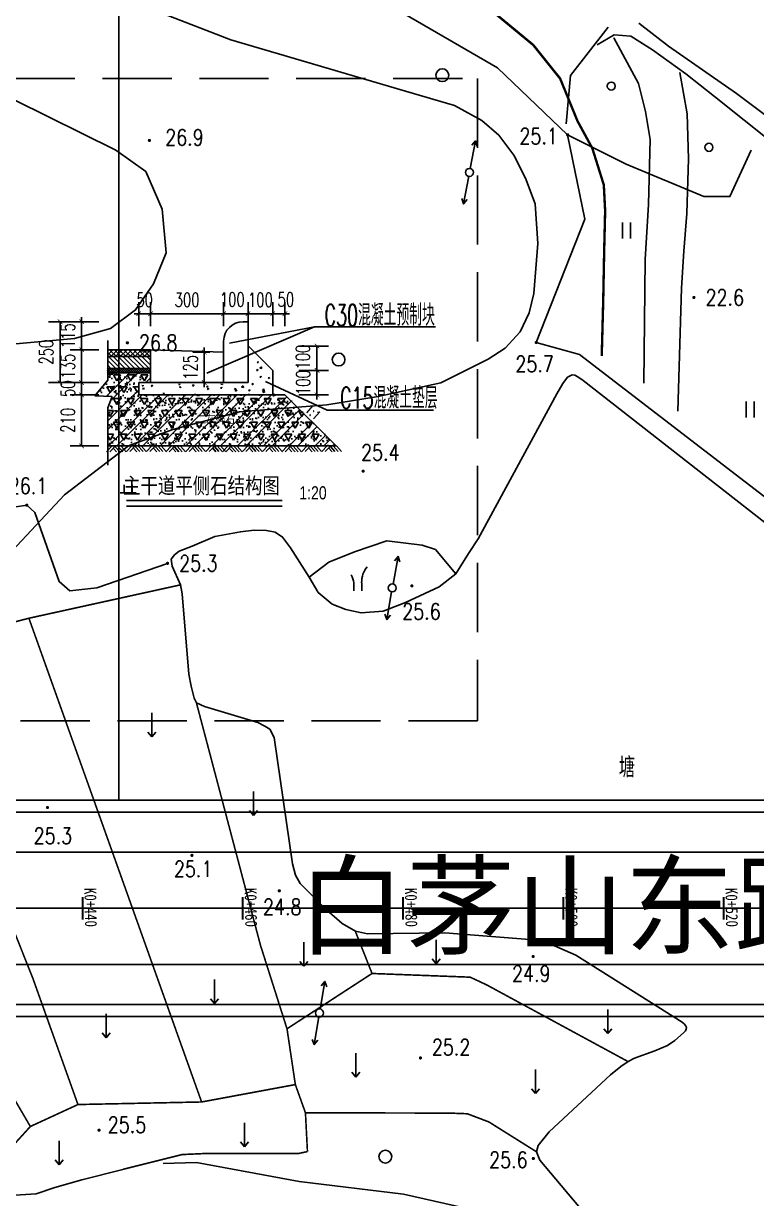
# Model space of a CAD drawing. Header units: millimetres. Extents: x 423323 to 424695, y 55333 to 56284.
# Drawn here: x 423419.7 to 423511.2, y 55546.1 to 55692.7 of the extents above; entities that cross this region are included whole.
import ezdxf
from ezdxf.enums import TextEntityAlignment as Align

# ---------------------------------------------------------------- set-up
doc = ezdxf.new("R2010")
doc.units = ezdxf.units.MM
doc.header["$LTSCALE"] = 1000
for name, pattern in [('ACAD_ISO04W100', [30, 24, -3, 0, -3]), ('DASH', [0.35, 0.25, -0.1]), ('X3', [5, 4, -1])]:
    doc.linetypes.add(name, pattern=pattern)
for name, color, linetype in [('15亩红线', 7, 'Continuous'), ('DL1', 7, 'Continuous'), ('JMD', 6, 'Continuous'), ('PUB_DIM', 3, 'Continuous'), ('PUB_TEXT', 7, 'Continuous'), ('地形图', 252, 'Continuous'), ('建设布局', 7, 'Continuous'), ('路名', 7, 'Continuous'), ('道路', 4, 'Continuous'), ('道路网', 7, 'Continuous')]:
    doc.layers.add(name, color=color, linetype=linetype)
doc.styles.add('DIM_FONT', font='SIMPLEX', dxfattribs={"width": 0.7, "bigfont": 'GBCBIG'})
doc.styles.add('HZ', font='rs.shx', dxfattribs={"width": 0.8, "bigfont": 'hztxt.shx'})
doc.styles.add('HZ1', font='fsdb_e.shx', dxfattribs={"width": 0.75, "bigfont": 'hzdx.shx'})
doc.styles.add('HZTXT', font='TXT.shx', dxfattribs={"bigfont": 'HZTXT.shx'})
doc.styles.add('hztxt1', font='txt.shx', dxfattribs={"bigfont": 'hztxt.shx'})
doc.styles.add('S', font='', dxfattribs={"width": 0.8})
doc.styles.add('等线体', font='simhei.ttf')
doc.styles.get('S').set_extended_font_data('NSimSun')
doc.linetypes.add('10421', pattern='A,2,[150,AAA.SHX,S=1,R=0,X=0,Y=1],1e-11', length=2)
doc.linetypes.add('1161', pattern='A,0,[149,AAA.SHX,S=0.15,R=0,X=0,Y=0],-1.6', length=1.6)
doc.dimstyles.new('DIMN500', dxfattribs={"dimscale": 5, "dimtxt": 300, "dimasz": 100, "dimexe": 250, "dimexo": 300, "dimgap": 150, "dimtad": 1, "dimlfac": 0.001, "dimzin": 0, "dimdsep": 46, "dimtxsty": 'DIM_FONT', "dimblk": 'ARCHTICK', "dimcen": 0.09, "dimclrd": 3, "dimclre": 3, "dimclrt": 7, "dimazin": 2, "dimtfac": 1, "dimtix": 1, "dimtmove": 2, "dimatfit": 3, "dimldrblk": 'ARCHTICK', "dimfxl": 0, "dimtolj": 1, "dimtzin": 0, "dimlwd": -1, "dimlwe": -1, "dimarcsym": 0})

# ---------------------------------------------------------------- blocks, each defined once
blk = doc.blocks.new('gc013b')
at = {"linetype": 'Continuous'}
blk.add_line((0.5, 0), (4, 0), dxfattribs=at)
at = {"linetype": 'Continuous', "flags": 128}
blk.add_lwpolyline([(3.39, 0.35), (4, 0), (3.39, -0.35)], dxfattribs=at)
blk = doc.blocks.new('gc170')
at = {"linetype": 'Continuous'}
blk.add_circle((0, 0), 0.5, dxfattribs=at)
blk = doc.blocks.new('gc122')
blk.add_circle((0, 0), 0.8)
blk = doc.blocks.new('gc119')
for p, q in [((-1, 0), (1, 0)), ((-0.5, 1), (-0.5, 0)), ((0.5, 1), (0.5, 0))]:
    blk.add_line(p, q)
blk = doc.blocks.new('gc120')
for p, q in [((0, 0), (0, 3)), ((-0.5, 0.6), (0, 0)), ((0, 0), (0.5, 0.6))]:
    blk.add_line(p, q)
blk = doc.blocks.new('GC200')
at = {"linetype": 'Continuous', "const_width": 0.2, "flags": 128}
blk.add_lwpolyline([(-0.1, 0, 1), (0.1, 0, 1)], format="xyb", close=True, dxfattribs=at)
blk = doc.blocks.new('gc121')
for p, q in [((-0.5, -1), (-0.5, 1)), ((0.5, -1), (0.5, 1))]:
    blk.add_line(p, q)
blk = doc.blocks.new('gc246')
for p, q in [((-0.5, 1), (-0.5, 0)), ((0.5, 1), (0.5, 0))]:
    blk.add_line(p, q)
for centre, radius, start, end in [((3.4, 1.11), 2.91, 139.3312, 182.0887), ((-2.94, 0.81), 2.45, 4.3743, 29.0242)]:
    blk.add_arc(centre, radius, start, end)
blk = doc.blocks.new('wetrewtewtre')
at = {"layer": '建设布局', "color": 1, "linetype": 'Continuous', "flags": 128}
blk.add_lwpolyline([(423795.01, 55503.06), (423795.02, 55549.65), (423775.89, 55568.77), (423342.15, 55568.77)], dxfattribs=at)
blk.add_lwpolyline([(423795.01, 55503.06), (423795.02, 55549.65), (423775.89, 55568.77), (423342.15, 55568.77)], dxfattribs=at)
at = {"layer": '道路网', "color": 6, "linetype": 'Continuous'}
for p, q in [((423342.15, 55594.27), (423781.52, 55594.27)), ((423342.15, 55594.27), (423781.52, 55594.27)), ((423342.15, 55570.27), (423781.52, 55570.27)), ((423342.15, 55570.27), (423781.52, 55570.27))]:
    blk.add_line(p, q, dxfattribs=at)
at = {"layer": '道路网', "color": 4, "linetype": 'Continuous'}
for p, q in [((423342.15, 55589.27), (423781.52, 55589.27)), ((423342.15, 55589.27), (423781.52, 55589.27)), ((423342.15, 55575.27), (423781.52, 55575.27)), ((423342.15, 55575.27), (423781.52, 55575.27))]:
    blk.add_line(p, q, dxfattribs=at)
at = {"layer": '道路网', "color": 2, "linetype": 'Continuous', "lineweight": 30}
for p, q in [((423427.06, 55583.67), (423427.06, 55580.87)), ((423427.06, 55583.67), (423427.06, 55580.87)), ((423447.06, 55583.67), (423447.06, 55580.87)), ((423447.06, 55583.67), (423447.06, 55580.87)), ((423467.06, 55583.67), (423467.06, 55580.87)), ((423467.06, 55583.67), (423467.06, 55580.87)), ((423487.06, 55583.67), (423487.06, 55580.87)), ((423487.06, 55583.67), (423487.06, 55580.87)), ((423507.06, 55583.67), (423507.06, 55580.87)), ((423507.06, 55583.67), (423507.06, 55580.87))]:
    blk.add_line(p, q, dxfattribs=at)
at = {"layer": '道路网', "color": 2, "linetype": 'X3'}
blk.add_line((423342.15, 55582.27), (423897.34, 55582.27), dxfattribs=at)
blk.add_line((423342.15, 55582.27), (423897.34, 55582.27), dxfattribs=at)
at = {"layer": '道路网', "color": 141, "linetype": 'Continuous', "style": '等线体', "width": 0.8}
for s, p in [('K0+440', (423427.31, 55584.81)), ('K0+440', (423427.31, 55584.81)), ('K0+460', (423447.31, 55584.81)), ('K0+460', (423447.31, 55584.81)), ('K0+480', (423467.31, 55584.81)), ('K0+480', (423467.31, 55584.81)), ('K0+500', (423487.31, 55584.81)), ('K0+500', (423487.31, 55584.81)), ('K0+520', (423507.31, 55584.81)), ('K0+520', (423507.31, 55584.81))]:
    blk.add_text(s, height=1.5, rotation=271.0552, dxfattribs=at).set_placement(p)
blk = doc.blocks.new('_ArchTick')
at = {"color": 0, "linetype": 'ByBlock', "const_width": 0.15}
blk.add_lwpolyline([(-0.5, -0.5), (0.5, 0.5)], dxfattribs=at)
blk = doc.blocks.new('*D62')
at = {"layer": 'Defpoints', "color": 0, "linetype": 'ACAD_ISO04W100'}
for p in [(154510, 245637), (157983, 245637), (154510, 242998)]:
    blk.add_point(p, dxfattribs=at)
at = {"layer": 'PUB_DIM', "color": 3, "linetype": 'ACAD_ISO04W100'}
for p, q in [((156010, 245637), (159233, 245637)), ((157983, 245637), (157983, 246137)), ((157983, 242998), (157983, 245637)), ((156010, 242998), (159233, 242998)), ((157983, 242998), (157983, 242498))]:
    blk.add_line(p, q, dxfattribs=at)
at = {"layer": 'PUB_DIM', "color": 3, "linetype": 'ACAD_ISO04W100', "xscale": 500, "yscale": 500, "zscale": 500}
for p, rotation in [((157983, 245637), 270), ((157983, 242998), 90)]:
    blk.add_blockref('_ArchTick', p, dxfattribs=dict(at, rotation=rotation))
at = {"layer": 'PUB_DIM', "color": 7, "linetype": 'ACAD_ISO04W100', "insert": (156483, 244318), "char_height": 1500, "attachment_point": 5, "rotation": 90, "style": 'DIM_FONT'}
blk.add_mtext('\\A1;100', dxfattribs=at)
blk = doc.blocks.new('*D63')
at = {"layer": 'Defpoints', "color": 0, "linetype": 'ACAD_ISO04W100'}
for p in [(154510, 248276), (157983, 248276), (154510, 245637)]:
    blk.add_point(p, dxfattribs=at)
at = {"layer": 'PUB_DIM', "color": 3, "linetype": 'ACAD_ISO04W100'}
for p, q in [((156010, 248276), (159233, 248276)), ((157983, 245637), (157983, 248276)), ((156010, 245637), (159233, 245637))]:
    blk.add_line(p, q, dxfattribs=at)
at = {"layer": 'PUB_DIM', "color": 3, "linetype": 'ACAD_ISO04W100', "xscale": 500, "yscale": 500, "zscale": 500}
for p, rotation in [((157983, 248276), 90), ((157983, 245637), 270)]:
    blk.add_blockref('_ArchTick', p, dxfattribs=dict(at, rotation=rotation))
at = {"layer": 'PUB_DIM', "color": 7, "linetype": 'ACAD_ISO04W100', "insert": (156445, 247084), "char_height": 1500, "attachment_point": 5, "rotation": 90, "style": 'DIM_FONT'}
blk.add_mtext('\\A1;100', dxfattribs=at)
blk = doc.blocks.new('*D64')
at = {"layer": 'Defpoints', "color": 0, "linetype": 'ACAD_ISO04W100'}
for p in [(147876, 247616), (145781, 244318), (147876, 244318)]:
    blk.add_point(p, dxfattribs=at)
at = {"layer": 'PUB_DIM', "color": 3, "linetype": 'ACAD_ISO04W100'}
for p, q in [((146376, 247616), (144531, 247616)), ((145781, 247616), (145781, 248116)), ((145781, 247616), (145781, 244318)), ((146376, 244318), (144531, 244318)), ((145781, 244318), (145781, 243818))]:
    blk.add_line(p, q, dxfattribs=at)
at = {"layer": 'PUB_DIM', "color": 3, "linetype": 'ACAD_ISO04W100', "xscale": 500, "yscale": 500, "zscale": 500}
for p, rotation in [((145781, 247616), 270), ((145781, 244318), 90)]:
    blk.add_blockref('_ArchTick', p, dxfattribs=dict(at, rotation=rotation))
at = {"layer": 'PUB_DIM', "color": 7, "linetype": 'ACAD_ISO04W100', "insert": (144281, 245967), "char_height": 1500, "attachment_point": 5, "rotation": 90, "style": 'DIM_FONT'}
blk.add_mtext('\\A1;125', dxfattribs=at)
blk = doc.blocks.new('*D65')
at = {"layer": 'Defpoints', "color": 0, "linetype": 'ACAD_ISO04W100'}
for p in [(147876, 251779), (147876, 248927), (150515, 248927)]:
    blk.add_point(p, dxfattribs=at)
at = {"layer": 'PUB_DIM', "color": 3, "linetype": 'ACAD_ISO04W100'}
for p, q in [((147876, 250427), (147876, 253029)), ((150515, 250427), (150515, 253029)), ((150515, 251779), (147876, 251779))]:
    blk.add_line(p, q, dxfattribs=at)
at = {"layer": 'PUB_DIM', "color": 3, "linetype": 'ACAD_ISO04W100', "xscale": 500, "yscale": 500, "zscale": 500, "rotation": 180}
blk.add_blockref('_ArchTick', (147876, 251779), dxfattribs=at)
at = {"layer": 'PUB_DIM', "color": 3, "linetype": 'ACAD_ISO04W100', "xscale": 500, "yscale": 500, "zscale": 500}
blk.add_blockref('_ArchTick', (150515, 251779), dxfattribs=at)
at = {"layer": 'PUB_DIM', "color": 7, "linetype": 'ACAD_ISO04W100', "insert": (148806, 253317), "char_height": 1500, "attachment_point": 5, "style": 'DIM_FONT'}
blk.add_mtext('\\A1;100', dxfattribs=at)
blk = doc.blocks.new('*D66')
at = {"layer": 'Defpoints', "color": 0, "linetype": 'ACAD_ISO04W100'}
for p in [(150515, 251779), (150515, 248927), (153191, 248927)]:
    blk.add_point(p, dxfattribs=at)
at = {"layer": 'PUB_DIM', "color": 3, "linetype": 'ACAD_ISO04W100'}
for p, q in [((150515, 250427), (150515, 253029)), ((153191, 250427), (153191, 253029)), ((150515, 251779), (150015, 251779)), ((153191, 251779), (150515, 251779)), ((153191, 251779), (153691, 251779))]:
    blk.add_line(p, q, dxfattribs=at)
at = {"layer": 'PUB_DIM', "color": 3, "linetype": 'ACAD_ISO04W100', "xscale": 500, "yscale": 500, "zscale": 500}
blk.add_blockref('_ArchTick', (150515, 251779), dxfattribs=at)
at = {"layer": 'PUB_DIM', "color": 3, "linetype": 'ACAD_ISO04W100', "xscale": 500, "yscale": 500, "zscale": 500, "rotation": 180}
blk.add_blockref('_ArchTick', (153191, 251779), dxfattribs=at)
at = {"layer": 'PUB_DIM', "color": 7, "linetype": 'ACAD_ISO04W100', "insert": (151853, 253279), "char_height": 1500, "attachment_point": 5, "style": 'DIM_FONT'}
blk.add_mtext('\\A1;100', dxfattribs=at)
blk = doc.blocks.new('*D67')
at = {"layer": 'Defpoints', "color": 0, "linetype": 'ACAD_ISO04W100'}
for p in [(153191, 251779), (153191, 248927), (154510, 248927)]:
    blk.add_point(p, dxfattribs=at)
at = {"layer": 'PUB_DIM', "color": 3, "linetype": 'ACAD_ISO04W100'}
for p, q in [((153191, 250427), (153191, 253029)), ((154510, 250427), (154510, 253029)), ((153191, 251779), (152691, 251779)), ((154510, 251779), (153191, 251779)), ((154510, 251779), (155010, 251779))]:
    blk.add_line(p, q, dxfattribs=at)
at = {"layer": 'PUB_DIM', "color": 3, "linetype": 'ACAD_ISO04W100', "xscale": 500, "yscale": 500, "zscale": 500}
blk.add_blockref('_ArchTick', (153191, 251779), dxfattribs=at)
at = {"layer": 'PUB_DIM', "color": 3, "linetype": 'ACAD_ISO04W100', "xscale": 500, "yscale": 500, "zscale": 500, "rotation": 180}
blk.add_blockref('_ArchTick', (154510, 251779), dxfattribs=at)
at = {"layer": 'PUB_DIM', "color": 7, "linetype": 'ACAD_ISO04W100', "insert": (154614, 253317), "char_height": 1500, "attachment_point": 5, "style": 'DIM_FONT'}
blk.add_mtext('\\A1;50', dxfattribs=at)
blk = doc.blocks.new('*D68')
at = {"layer": 'Defpoints', "color": 0, "linetype": 'ACAD_ISO04W100'}
for p in [(139958, 251779), (139958, 248927), (147876, 248927)]:
    blk.add_point(p, dxfattribs=at)
at = {"layer": 'PUB_DIM', "color": 3, "linetype": 'ACAD_ISO04W100'}
for p, q in [((139958, 250427), (139958, 253029)), ((147876, 250427), (147876, 253029)), ((147876, 251779), (139958, 251779))]:
    blk.add_line(p, q, dxfattribs=at)
at = {"layer": 'PUB_DIM', "color": 3, "linetype": 'ACAD_ISO04W100', "xscale": 500, "yscale": 500, "zscale": 500, "rotation": 180}
blk.add_blockref('_ArchTick', (139958, 251779), dxfattribs=at)
at = {"layer": 'PUB_DIM', "color": 3, "linetype": 'ACAD_ISO04W100', "xscale": 500, "yscale": 500, "zscale": 500}
blk.add_blockref('_ArchTick', (147876, 251779), dxfattribs=at)
at = {"layer": 'PUB_DIM', "color": 7, "linetype": 'ACAD_ISO04W100', "insert": (143917, 253279), "char_height": 1500, "attachment_point": 5, "style": 'DIM_FONT'}
blk.add_mtext('\\A1;300', dxfattribs=at)
blk = doc.blocks.new('*D69')
at = {"layer": 'Defpoints', "color": 0, "linetype": 'ACAD_ISO04W100'}
for p in [(138675, 251779), (138675, 248927), (139958, 248927)]:
    blk.add_point(p, dxfattribs=at)
at = {"layer": 'PUB_DIM', "color": 3, "linetype": 'ACAD_ISO04W100'}
for p, q in [((138675, 250427), (138675, 253029)), ((139958, 250427), (139958, 253029)), ((138675, 251779), (138175, 251779)), ((139958, 251779), (138675, 251779)), ((139958, 251779), (140458, 251779))]:
    blk.add_line(p, q, dxfattribs=at)
at = {"layer": 'PUB_DIM', "color": 3, "linetype": 'ACAD_ISO04W100', "xscale": 500, "yscale": 500, "zscale": 500}
blk.add_blockref('_ArchTick', (138675, 251779), dxfattribs=at)
at = {"layer": 'PUB_DIM', "color": 3, "linetype": 'ACAD_ISO04W100', "xscale": 500, "yscale": 500, "zscale": 500, "rotation": 180}
blk.add_blockref('_ArchTick', (139958, 251779), dxfattribs=at)
at = {"layer": 'PUB_DIM', "color": 7, "linetype": 'ACAD_ISO04W100', "insert": (139317, 253279), "char_height": 1500, "attachment_point": 5, "style": 'DIM_FONT'}
blk.add_mtext('\\A1;50', dxfattribs=at)
blk = doc.blocks.new('*D70')
at = {"layer": 'Defpoints', "color": 0, "linetype": 'ACAD_ISO04W100'}
for p in [(130149, 250915), (135292, 250915), (135292, 244318)]:
    blk.add_point(p, dxfattribs=at)
at = {"layer": 'PUB_DIM', "color": 3, "linetype": 'ACAD_ISO04W100'}
for p, q in [((133792, 250915), (128899, 250915)), ((130149, 244318), (130149, 250915)), ((133792, 244318), (128899, 244318))]:
    blk.add_line(p, q, dxfattribs=at)
at = {"layer": 'PUB_DIM', "color": 3, "linetype": 'ACAD_ISO04W100', "xscale": 500, "yscale": 500, "zscale": 500}
for p, rotation in [((130149, 250915), 90), ((130149, 244318), 270)]:
    blk.add_blockref('_ArchTick', p, dxfattribs=dict(at, rotation=rotation))
at = {"layer": 'PUB_DIM', "color": 7, "linetype": 'ACAD_ISO04W100', "insert": (128649, 247616), "char_height": 1500, "attachment_point": 5, "rotation": 90, "style": 'DIM_FONT'}
blk.add_mtext('\\A1;250', dxfattribs=at)
blk = doc.blocks.new('*D71')
at = {"layer": 'Defpoints', "color": 0, "linetype": 'ACAD_ISO04W100'}
for p in [(135869, 242998), (132489, 237456), (135869, 237456)]:
    blk.add_point(p, dxfattribs=at)
at = {"layer": 'PUB_DIM', "color": 3, "linetype": 'ACAD_ISO04W100'}
for p, q in [((134369, 242998), (131239, 242998)), ((132489, 242998), (132489, 237456)), ((134369, 237456), (131239, 237456))]:
    blk.add_line(p, q, dxfattribs=at)
at = {"layer": 'PUB_DIM', "color": 3, "linetype": 'ACAD_ISO04W100', "xscale": 500, "yscale": 500, "zscale": 500}
for p, rotation in [((132489, 242998), 90), ((132489, 237456), 270)]:
    blk.add_blockref('_ArchTick', p, dxfattribs=dict(at, rotation=rotation))
at = {"layer": 'PUB_DIM', "color": 7, "linetype": 'ACAD_ISO04W100', "insert": (130989, 240227), "char_height": 1500, "attachment_point": 5, "rotation": 90, "style": 'DIM_FONT'}
blk.add_mtext('\\A1;210', dxfattribs=at)
blk = doc.blocks.new('*D72')
at = {"layer": 'Defpoints', "color": 0, "linetype": 'ACAD_ISO04W100'}
for p in [(135869, 244318), (132489, 242998), (135869, 242998)]:
    blk.add_point(p, dxfattribs=at)
at = {"layer": 'PUB_DIM', "color": 3, "linetype": 'ACAD_ISO04W100'}
for p, q in [((132489, 244318), (132489, 244818)), ((134369, 244318), (131239, 244318)), ((132489, 244318), (132489, 242998)), ((134369, 242998), (131239, 242998)), ((132489, 242998), (132489, 242498))]:
    blk.add_line(p, q, dxfattribs=at)
at = {"layer": 'PUB_DIM', "color": 3, "linetype": 'ACAD_ISO04W100', "xscale": 500, "yscale": 500, "zscale": 500}
for p, rotation in [((132489, 244318), 270), ((132489, 242998), 90)]:
    blk.add_blockref('_ArchTick', p, dxfattribs=dict(at, rotation=rotation))
at = {"layer": 'PUB_DIM', "color": 7, "linetype": 'ACAD_ISO04W100', "insert": (130989, 243658), "char_height": 1500, "attachment_point": 5, "rotation": 90, "style": 'DIM_FONT'}
blk.add_mtext('\\A1;50', dxfattribs=at)
blk = doc.blocks.new('*D73')
at = {"layer": 'Defpoints', "color": 0, "linetype": 'ACAD_ISO04W100'}
for p in [(135869, 247880), (132489, 244318), (135869, 244318)]:
    blk.add_point(p, dxfattribs=at)
at = {"layer": 'PUB_DIM', "color": 3, "linetype": 'ACAD_ISO04W100'}
for p, q in [((132489, 247880), (132489, 248380)), ((134369, 247880), (131239, 247880)), ((132489, 247880), (132489, 244318)), ((134369, 244318), (131239, 244318)), ((132489, 244318), (132489, 243818))]:
    blk.add_line(p, q, dxfattribs=at)
at = {"layer": 'PUB_DIM', "color": 3, "linetype": 'ACAD_ISO04W100', "xscale": 500, "yscale": 500, "zscale": 500}
for p, rotation in [((132489, 247880), 270), ((132489, 244318), 90)]:
    blk.add_blockref('_ArchTick', p, dxfattribs=dict(at, rotation=rotation))
at = {"layer": 'PUB_DIM', "color": 7, "linetype": 'ACAD_ISO04W100', "insert": (130989, 246099), "char_height": 1500, "attachment_point": 5, "rotation": 90, "style": 'DIM_FONT'}
blk.add_mtext('\\A1;135', dxfattribs=at)
blk = doc.blocks.new('*D74')
at = {"layer": 'Defpoints', "color": 0, "linetype": 'ACAD_ISO04W100'}
for p in [(135869, 250915), (132489, 247880), (135869, 247880)]:
    blk.add_point(p, dxfattribs=at)
at = {"layer": 'PUB_DIM', "color": 3, "linetype": 'ACAD_ISO04W100'}
for p, q in [((134369, 250915), (131239, 250915)), ((132489, 250915), (132489, 251415)), ((132489, 250915), (132489, 247880)), ((134369, 247880), (131239, 247880)), ((132489, 247880), (132489, 247380))]:
    blk.add_line(p, q, dxfattribs=at)
at = {"layer": 'PUB_DIM', "color": 3, "linetype": 'ACAD_ISO04W100', "xscale": 500, "yscale": 500, "zscale": 500}
for p, rotation in [((132489, 250915), 270), ((132489, 247880), 90)]:
    blk.add_blockref('_ArchTick', p, dxfattribs=dict(at, rotation=rotation))
at = {"layer": 'PUB_DIM', "color": 7, "linetype": 'ACAD_ISO04W100', "insert": (130989, 249398), "char_height": 1500, "attachment_point": 5, "rotation": 90, "style": 'DIM_FONT'}
blk.add_mtext('\\A1;115', dxfattribs=at)
blk = doc.blocks.new('dlzf')
at = {"layer": 'JMD'}
h = blk.add_hatch(dxfattribs=at)
h.set_pattern_fill('TRIANG', color=256, scale=3.972969, style=0)
h.set_pattern_definition([(59.99851261, (-174399610.1, 1802498608.8), (-742.2656648, 1285.5647729), [742.2322929, -742.2322929]), (120.00148739, (-174399610.1, 1802498608.8), (-1484.531331, 8e-07), [742.2322929, -742.2322929]), (0, (-174399981.3, 1802499251.6), (742.2656662, 1285.56477205), [742.2656662, -742.2656662])])
h.paths.add_polyline_path([(135311.459, 241573.163), (135311.459, 237456.285), (160052.476, 237456.285), (154510.221, 242998.208), (138675.224, 242998.208), (138675.224, 244317.711), (139958.093, 244317.711), (139958.093, 245366.218), (135311.459, 245366.218), (135311.459, 244565.873), (133905.215, 242897.17), (135806.87, 242810.794)])
h = blk.add_hatch(dxfattribs=at)
h.set_pattern_fill('ANSI32', color=256, scale=5.297292, style=0)
h.set_pattern_definition([(44.99828254, (-174399610.1, 1802498608.8), (-1399.6295627, 1399.5456564), []), (44.99828254, (-174398677, 1802498608.8), (-1399.6295627, 1399.5456564), [])])
h.paths.add_polyline_path([(135311.459, 241573.163), (135311.459, 237456.285), (160052.476, 237456.285), (154510.221, 242998.208), (138675.224, 242998.208), (138675.224, 244317.711), (139958.093, 244317.711), (139958.093, 245366.218), (135311.459, 245366.218), (135311.459, 244565.873), (133905.215, 242897.17), (135806.87, 242810.794)])
h = blk.add_hatch(dxfattribs=at)
h.set_pattern_fill('AR-SAND', color=256, scale=0.529729, style=0)
h.set_pattern_definition([(37.49834107, (-174347178.36, 1802565621), (-33.24999604, 1016.9808986), [0, -802.2888871, 0, -897.29678162, 0, -857.7101589]), (7.4995555, (-174347178.4, 1802565621), (934.1471895, 1489.5335461), [0, -432.8229153, 0, -723.13096827, 0, -277.11223237]), (327.50155653, (-174347827.6, 1802565621), (1643.74797064, 2.9868582), [0, -263.9121139, 0, -950.08361, 0, -1240.38693527]), (317.50171092, (-174347827.6, 1802565621), (1586.7339142, 463.2386724), [0, -131.95473007, 0, -622.82632594, 0, -712.5555424])])
h.paths.add_polyline_path([(135378.469, 241612.823), (135378.469, 237495.945), (160119.487, 237495.945), (154577.231, 243037.868), (138742.235, 243037.868), (138742.235, 244357.371), (140025.103, 244357.371), (140025.103, 245405.878), (135378.469, 245405.878), (135378.469, 244605.533), (133972.225, 242936.83), (135873.88, 242850.453)])
at = {"color": 1}
for p, q in [((137337.042, 231546.397), (154216.854, 231546.397)), ((137337.042, 230946.745), (154216.854, 230946.745))]:
    blk.add_line(p, q, dxfattribs=at)
at = {"color": 4, "linetype": 'DASH', "ltscale": 30}
blk.add_lwpolyline([(79284.453, 277262.156), (124243.798, 277262.156), (124243.798, 277262.156), (175382.867, 277262.156), (175382.867, 235295.457), (175382.867, 207680.1), (124243.798, 207680.1), (79284.453, 207680.1)], close=True, dxfattribs=at)
at = {"layer": '15亩红线', "color": 2}
for p, q in [((149986.919, 250915.232), (150514.752, 250915.232)), ((150514.752, 250915.232), (150514.752, 244317.711)), ((147875.586, 248804.026), (147875.586, 244317.711)), ((150551.475, 248276.22), (153190.639, 245637.214)), ((135311.459, 247880.369), (139958.093, 247880.369)), ((135311.459, 247142.833), (139982.962, 247142.833)), ((139916.794, 246770.212), (139544.151, 247142.833)), ((139792.201, 247136.442), (139958.093, 247302.324)), ((139958.093, 247880.369), (139958.093, 244317.711)), ((139958.093, 247880.369), (147875.586, 247616.468)), ((135258.002, 245821.036), (135312.677, 245875.708)), ((135668.955, 245834.3), (135311.459, 246191.774)), ((135311.459, 245834.3), (139958.093, 245834.3)), ((153190.639, 245637.214), (153190.639, 242998.208)), ((135313.093, 245354.521), (135258.002, 245409.608)), ((135311.459, 245366.218), (139982.962, 245366.218)), ((139690.162, 245354.521), (139912.433, 245576.778)), ((138675.224, 242998.208), (138675.224, 244317.711)), ((138675.224, 244317.711), (150514.752, 244317.711)), ((138675.224, 242998.208), (154510.221, 242998.208)), ((154510.221, 242998.208), (160052.476, 237456.285)), ((160052.476, 237456.285), (135311.459, 237456.285))]:
    blk.add_line(p, q, dxfattribs=at)
blk.add_ellipse((149986.919, 248804.026), major_axis=(2111.333, 0), ratio=0.9999400511, start_param=1.5707961126, end_param=3.1415924388, dxfattribs=at)
at = {"layer": 'Defpoints', "color": 0, "linetype": 'ByBlock'}
for p in [(138675.223, 254184.552), (139958.093, 254184.552)]:
    blk.add_point(p, dxfattribs=at)
at = {"layer": 'DL1', "color": 4}
for p, q in [((146059.955, 245329.603), (157716.572, 250357.533)), ((157716.572, 250357.533), (148491.974, 248597.776)), ((157716.572, 250357.533), (170839.565, 250357.533)), ((152397.55, 244437.125), (159103.854, 241338.404)), ((159103.854, 241338.404), (170593.161, 241338.404))]:
    blk.add_line(p, q, dxfattribs=at)
at = {"layer": 'JMD'}
for p, q in [((135311.459, 248874.284), (135311.459, 244565.873)), ((135311.459, 247321.116), (135870.745, 247880.369)), ((135748.84, 247136.442), (135311.459, 247573.797)), ((136705.716, 245834.3), (135397.104, 247142.833)), ((136267.22, 247136.442), (135523.249, 247880.369)), ((135645.155, 247136.442), (136389.126, 247880.369)), ((137224.097, 245834.3), (135915.485, 247142.833)), ((136785.601, 247136.442), (136041.63, 247880.369)), ((136163.536, 247136.442), (136907.507, 247880.369)), ((137742.478, 245834.3), (136433.866, 247142.833)), ((137303.982, 247136.442), (136560.011, 247880.369)), ((136681.916, 247136.442), (137425.888, 247880.369)), ((138260.859, 245834.3), (136952.247, 247142.833)), ((137822.363, 247136.442), (137078.392, 247880.369)), ((137200.297, 247136.442), (137944.269, 247880.369)), ((138779.24, 245834.3), (137470.627, 247142.833)), ((138340.744, 247136.442), (137596.772, 247880.369)), ((137718.678, 247136.442), (138462.649, 247880.369)), ((139297.62, 245834.3), (137989.008, 247142.833)), ((138859.124, 247136.442), (138115.153, 247880.369)), ((138237.059, 247136.442), (138981.03, 247880.369)), ((139816.001, 245834.3), (138507.389, 247142.833)), ((139377.505, 247136.442), (138633.534, 247880.369)), ((138755.44, 247136.442), (139499.411, 247880.369)), ((139950.31, 246218.349), (139025.77, 247142.833)), ((139895.886, 247136.442), (139151.915, 247880.369)), ((139273.82, 247136.442), (139958.093, 247820.674)), ((139958.093, 247592.589), (139670.296, 247880.369)), ((135258.002, 245587.778), (135545.949, 245875.708)), ((135258.002, 245354.521), (135779.221, 245875.708)), ((135546.364, 245354.521), (135258.002, 245642.866)), ((135779.636, 245354.521), (135258.417, 245875.708)), ((136187.336, 245834.3), (135311.459, 246710.124)), ((135491.273, 245354.521), (136012.492, 245875.708)), ((136012.908, 245354.521), (135491.689, 245875.708)), ((135724.545, 245354.521), (136245.764, 245875.708)), ((136246.179, 245354.521), (135724.96, 245875.708)), ((135957.816, 245354.521), (136479.035, 245875.708)), ((136479.451, 245354.521), (135958.232, 245875.708)), ((136191.088, 245354.521), (136712.307, 245875.708)), ((136712.722, 245354.521), (136191.504, 245875.708)), ((136424.36, 245354.521), (136945.578, 245875.708)), ((136945.994, 245354.521), (136424.775, 245875.708)), ((136657.631, 245354.521), (137178.85, 245875.708)), ((137179.266, 245354.521), (136658.047, 245875.708)), ((136890.903, 245354.521), (137412.122, 245875.708)), ((137412.537, 245354.521), (136891.318, 245875.708)), ((137124.174, 245354.521), (137645.393, 245875.708)), ((137645.809, 245354.521), (137124.59, 245875.708)), ((137357.446, 245354.521), (137878.665, 245875.708)), ((137879.08, 245354.521), (137357.861, 245875.708)), ((137590.718, 245354.521), (138111.936, 245875.708)), ((138112.352, 245354.521), (137591.133, 245875.708)), ((137823.989, 245354.521), (138345.208, 245875.708)), ((138345.624, 245354.521), (137824.405, 245875.708)), ((138057.261, 245354.521), (138578.48, 245875.708)), ((138578.895, 245354.521), (138057.676, 245875.708)), ((138290.532, 245354.521), (138811.751, 245875.708)), ((138812.167, 245354.521), (138290.948, 245875.708)), ((138523.804, 245354.521), (139045.023, 245875.708)), ((139045.438, 245354.521), (138524.219, 245875.708)), ((138757.076, 245354.521), (139278.294, 245875.708)), ((139278.71, 245354.521), (138757.491, 245875.708)), ((138990.347, 245354.521), (139511.566, 245875.708)), ((139511.982, 245354.521), (138990.763, 245875.708)), ((139223.619, 245354.521), (139744.838, 245875.708)), ((139745.253, 245354.521), (139224.034, 245875.708)), ((139456.89, 245354.521), (139912.433, 245810.036)), ((139912.433, 245420.608), (139457.306, 245875.708)), ((139912.433, 245653.866), (139690.577, 245875.708)), ((151427.781, 245681.861), (151575.614, 245738.605)), ((151427.781, 245681.861), (151532.804, 245611.027)), ((151502.051, 246497.453), (151603.836, 246618.749)), ((151502.051, 246497.453), (151628.248, 246486.413)), ((151532.791, 245610.998), (151575.602, 245738.577)), ((151628.237, 246486.384), (151603.825, 246618.72)), ((151793.266, 245867.869), (151957.714, 246039.249)), ((151793.266, 245867.869), (151981.041, 245838.749)), ((151981.028, 245838.727), (151957.702, 246039.227)), ((135311.459, 244565.873), (133905.215, 242897.17)), ((151795.001, 244909.421), (151896.786, 245030.717)), ((151795.001, 244909.421), (151921.199, 244898.381)), ((151921.186, 244898.352), (151896.774, 245030.688)), ((152688.05, 244831.85), (152835.882, 244888.594)), ((152688.05, 244831.85), (152793.072, 244761.016)), ((152793.059, 244760.986), (152835.869, 244888.565)), ((139030.575, 243975.127), (139099.213, 244056.921)), ((139030.575, 243975.127), (139156.773, 243964.087)), ((139100.429, 243666.996), (139248.262, 243723.74)), ((139100.429, 243666.996), (139205.452, 243596.162)), ((139156.76, 243964.064), (139139.63, 244056.921)), ((139205.438, 243596.14), (139248.248, 243723.718)), ((140037.305, 243977.236), (140185.137, 244033.981)), ((140037.305, 243977.236), (140142.327, 243906.402)), ((140142.314, 243906.382), (140185.124, 244033.961)), ((141297.574, 243127.225), (141445.406, 243183.97)), ((141297.574, 243127.225), (141402.596, 243056.391)), ((141402.582, 243056.371), (141445.392, 243183.949)), ((143001.707, 244116.285), (143070.345, 244198.08)), ((143001.707, 244116.285), (143127.905, 244105.245)), ((143071.562, 243808.155), (143219.394, 243864.899)), ((143127.892, 244105.223), (143110.762, 244198.08)), ((143176.57, 243737.298), (143219.38, 243864.877)), ((144516.081, 243983.803), (144617.867, 244105.098)), ((144516.081, 243983.803), (144642.279, 243972.762)), ((144642.266, 243972.739), (144617.853, 244105.075)), ((146030.455, 243851.32), (146132.24, 243972.616)), ((146030.455, 243851.32), (146156.653, 243840.28)), ((146105.818, 243639.073), (146253.65, 243695.817)), ((146105.818, 243639.073), (146210.84, 243568.239)), ((146156.64, 243840.255), (146132.227, 243972.591)), ((146210.826, 243568.214), (146253.636, 243695.793)), ((147544.829, 243718.837), (147646.614, 243840.133)), ((147544.829, 243718.837), (147671.027, 243707.797)), ((147566.585, 244160.75), (147602.405, 244198.08)), ((147566.585, 244160.75), (147754.36, 244131.629)), ((147671.013, 243707.771), (147646.601, 243840.107)), ((147754.346, 244131.61), (147746.613, 244198.08)), ((149059.203, 243586.355), (149160.988, 243707.651)), ((149059.203, 243586.355), (149185.401, 243575.315)), ((149140.074, 243469.992), (149287.907, 243526.736)), ((149140.074, 243469.992), (149245.097, 243399.157)), ((149185.387, 243575.288), (149160.975, 243707.624)), ((149245.083, 243399.13), (149287.893, 243526.709)), ((149819.885, 243811.305), (149984.333, 243982.686)), ((149819.885, 243811.305), (150007.66, 243782.185)), ((150007.645, 243782.164), (149984.319, 243982.665)), ((150573.577, 243453.872), (150675.362, 243575.168)), ((150573.577, 243453.872), (150699.775, 243442.832)), ((150699.761, 243442.804), (150675.349, 243575.14)), ((150914.062, 244150.921), (151061.895, 244207.665)), ((150914.062, 244150.921), (151019.085, 244080.087)), ((151019.071, 244080.058), (151061.881, 244207.637)), ((152073.184, 243461.861), (152237.633, 243633.241)), ((152073.184, 243461.861), (152260.959, 243432.74)), ((152087.951, 243321.39), (152189.736, 243442.685)), ((152087.951, 243321.39), (152214.149, 243310.349)), ((152174.331, 243300.91), (152322.163, 243357.654)), ((152174.331, 243300.91), (152279.353, 243230.076)), ((152214.135, 243310.32), (152189.722, 243442.656)), ((152260.945, 243432.718), (152237.618, 243633.219)), ((152279.339, 243230.046), (152322.149, 243357.625)), ((133905.215, 242897.17), (135806.87, 242810.794)), ((135806.87, 242810.794), (135311.459, 241573.163)), ((135311.459, 241573.163), (135311.459, 235393.168)), ((135773.436, 237450.739), (135187.099, 236833.99)), ((136156.069, 237470.193), (135551.237, 236833.99)), ((135938.669, 237195.136), (136283.799, 236809.682)), ((136135.293, 237371.169), (136616.275, 236833.99)), ((136418.287, 237450.739), (136970.515, 236833.99)), ((136772.527, 237450.739), (137324.756, 236833.99)), ((137944.266, 237472.006), (137357.929, 236855.257)), ((138326.899, 237491.46), (137722.067, 236855.257)), ((138109.499, 237216.403), (138473.672, 236809.682)), ((138306.123, 237392.436), (138787.105, 236855.257)), ((138589.117, 237472.006), (139141.346, 236855.257)), ((138943.357, 237472.006), (139495.586, 236855.257)), ((140104.455, 237461.373), (139518.118, 236844.623)), ((140487.088, 237480.827), (139882.256, 236844.623)), ((140269.688, 237205.77), (140624.34, 236809.682)), ((140466.312, 237381.802), (140947.294, 236844.623)), ((140749.306, 237461.373), (141301.535, 236844.623)), ((141103.546, 237461.373), (141655.775, 236844.623)), ((142194.088, 237450.739), (141607.751, 236833.99)), ((142576.72, 237470.193), (141971.889, 236833.99)), ((142359.321, 237195.136), (142704.451, 236809.682)), ((142555.944, 237371.169), (143036.927, 236833.99)), ((142838.938, 237450.739), (143391.167, 236833.99)), ((143193.179, 237450.739), (143745.407, 236833.99)), ((144364.918, 237472.006), (143778.581, 236855.257)), ((144747.55, 237491.46), (144142.719, 236855.257)), ((144530.151, 237216.403), (144894.323, 236809.682)), ((144726.774, 237392.436), (145207.757, 236855.257)), ((145009.768, 237472.006), (145561.997, 236855.257)), ((145364.009, 237472.006), (145916.237, 236855.257)), ((146525.107, 237461.373), (145938.77, 236844.623)), ((146907.739, 237480.827), (146302.908, 236844.623)), ((146690.34, 237205.77), (147044.991, 236809.682)), ((146886.963, 237381.802), (147367.946, 236844.623)), ((147169.957, 237461.373), (147722.186, 236844.623)), ((147524.198, 237461.373), (148076.426, 236844.623)), ((148341.514, 237450.739), (147755.177, 236833.99)), ((148724.146, 237470.193), (148119.315, 236833.99)), ((148506.747, 237195.136), (148851.877, 236809.682)), ((148703.37, 237371.169), (149184.353, 236833.99)), ((148986.364, 237450.739), (149538.593, 236833.99)), ((149340.605, 237450.739), (149892.833, 236833.99)), ((150512.344, 237472.006), (149926.007, 236855.257)), ((150894.976, 237491.46), (150290.145, 236855.257)), ((150677.577, 237216.403), (151041.749, 236809.682)), ((150874.2, 237392.436), (151355.183, 236855.257)), ((151157.194, 237472.006), (151709.423, 236855.257)), ((151511.435, 237472.006), (152063.663, 236855.257)), ((152672.533, 237461.373), (152086.196, 236844.623)), ((153055.165, 237480.827), (152450.334, 236844.623)), ((152837.766, 237205.77), (153192.417, 236809.682)), ((153034.389, 237381.802), (153515.372, 236844.623)), ((153317.383, 237461.373), (153869.612, 236844.623)), ((153671.624, 237461.373), (154223.852, 236844.623)), ((154762.165, 237450.739), (154175.828, 236833.99)), ((155144.798, 237470.193), (154539.966, 236833.99)), ((154927.398, 237195.136), (155272.528, 236809.682)), ((155124.021, 237371.169), (155605.004, 236833.99)), ((155407.016, 237450.739), (155959.244, 236833.99)), ((155761.256, 237450.739), (156313.485, 236833.99)), ((156932.995, 237472.006), (156346.658, 236855.257)), ((157315.628, 237491.46), (156710.796, 236855.257)), ((157098.228, 237216.403), (157462.4, 236809.682)), ((157294.852, 237392.436), (157775.834, 236855.257)), ((157577.846, 237472.006), (158130.074, 236855.257)), ((157932.086, 237472.006), (158484.315, 236855.257)), ((159093.184, 237461.373), (158506.847, 236844.623)), ((159475.817, 237480.827), (158870.985, 236844.623)), ((159258.417, 237205.77), (159613.068, 236809.682)), ((159455.041, 237381.802), (159936.023, 236844.623)), ((159738.035, 237461.373), (160290.263, 236844.623)), ((160092.275, 237461.373), (160644.504, 236844.623))]:
    blk.add_line(p, q, dxfattribs=at)
at = {"style": 'hztxt1', "oblique": 0.00341274, "width": 0.750005}
blk.add_text('1:1', height=1025.2831, rotation=318.23016163, dxfattribs=at).set_placement((156587.28, 241301.681))
at = {"style": 'hztxt1'}
blk.add_text('二灰碎石', height=912.162, dxfattribs=at).set_placement((144920.998, 239790.305))
at = {"layer": 'PUB_TEXT', "style": 'HZTXT', "width": 0.600036}
for s, p in [(' C30混凝土预制块', (157567.664, 250477.757)), (' C15混凝土垫层', (159252.481, 241505.696))]:
    blk.add_text(s, height=2311.3773, dxfattribs=at).set_placement(p)
at = {"layer": '道路', "color": 7}
for s, height, style, width, p in [('主干道平侧石结构图', 1728.7201, 'S', 0.8, (136982.788, 232295.613)), ('1:20', 1422.3861, 'HZ1', 0.800048, (156072.288, 231672.212))]:
    blk.add_text(s, height=height, dxfattribs=dict(at, style=style, width=width)).set_placement(p)
at = {"layer": 'PUB_DIM', "linetype": 'ACAD_ISO04W100'}
for p1, p2, distance, text, picture, middle in [((139958.093, 248927.386), (138675.223, 248927.386), -2851.293, '50', '*D69', (139316.658, 253278.68)), ((147875.587, 248927.386), (139958.093, 248927.386), -2851.293, '300', '*D68', (143916.84, 253278.68)), ((153190.641, 248927.386), (150514.751, 248927.386), -2851.293, '100', '*D66', (151852.696, 253278.68)), ((135869.329, 250915.231), (135869.329, 247880.369), -3380.36, '115', '*D74', (130988.969, 249397.8)), ((135869.329, 247880.369), (135869.329, 244317.709), -3380.36, '135', '*D73', (130988.969, 246099.039)), ((147875.586, 247616.469), (147875.586, 244317.712), -2094.959, '125', '*D64', (144280.627, 245967.09)), ((154510.221, 242998.21), (154510.221, 245637.212), -3472.294, '100', '*D62', (156482.515, 244317.711)), ((135869.329, 244317.709), (135869.329, 242998.208), -3380.36, '50', '*D72', (130988.969, 243657.958)), ((135869.329, 242998.208), (135869.329, 237456.284), -3380.36, '210', '*D71', (130988.969, 240227.246))]:
    dim = blk.add_aligned_dim(p1=p1, p2=p2, distance=distance, text=text, dimstyle='DIMN500', dxfattribs=at)
    dim.commit()
    dim.dimension.update_dxf_attribs({"geometry": picture, "text_midpoint": middle})
for base, p1, p2, angle, text, picture, middle in [((147875.587, 251778.68), (150514.751, 248927.386), (147875.587, 248927.386), 180, '100', '*D65', (148805.899, 253316.563)), ((153190.641, 251778.68), (154510.221, 248927.386), (153190.641, 248927.386), 180, '50', '*D67', (154613.512, 253316.563)), ((157982.515, 248276.219), (154510.221, 245637.212), (154510.221, 248276.219), 90, '100', '*D63', (156444.539, 247083.901))]:
    dim = blk.add_linear_dim(base=base, p1=p1, p2=p2, angle=angle, text=text, dimstyle='DIMN500', dxfattribs=at)
    dim.commit()
    dim.dimension.update_dxf_attribs({"geometry": picture, "text_midpoint": middle, "dimtype": 129})
dim = blk.add_linear_dim(base=(130149.327, 250915.231), p1=(135292.01, 244317.709), p2=(135292.01, 250915.231), angle=90, text='250', dimstyle='DIMN500', dxfattribs=at)
dim.commit()
dim.dimension.update_dxf_attribs({"geometry": '*D70', "text_midpoint": (128649.327, 247616.47)})

msp = doc.modelspace()

# ---------------------------------------------------------------- linework, layer by layer
at = {"layer": '地形图', "color": 250, "linetype": '1161', "flags": 128}
for points in [[(423340.399, 55735.103), (423347.141, 55736.995), (423366.769, 55741.373), (423377.338, 55743.638), (423389.417, 55743.94), (423399.938, 55739.469), (423422.932, 55723.902), (423444.183, 55707.239), (423478.879, 55687.125), (423487.62, 55678.76)], [(423487.434, 55680.149), (423487.97, 55686.177), (423492.659, 55692.205)], [(423489.114, 55651.349), (423483.7, 55652.86), (423489.78, 55668.22), (423487.62, 55678.76), (423494.936, 55675.098), (423504.601, 55671.048), (423507.874, 55671.048), (423510.542, 55676.845)], [(423408.211, 55629.504), (423418.514, 55632.294), (423420.12, 55632.55), (423421.136, 55631.656), (423424.184, 55623.014), (423425.5, 55621.88), (423428.861, 55622.235), (423437.69, 55625.3)], [(423455.379, 55623.565), (423457.802, 55625.463), (423461.036, 55626.739), (423465.043, 55628.11), (423469.481, 55627.565), (423471.116, 55627.02), (423473.67, 55623.97)]]:
    msp.add_lwpolyline(points, dxfattribs=at)
at = {"layer": '地形图', "color": 250, "linetype": 'Continuous', "flags": 128}
for points, elevation in [([(423427.949, 55697.473), (423445.596, 55690.603), (423467.368, 55684.19), (423473.498, 55682.424), (423476.922, 55680.538), (423479.018, 55678.723), (423480.905, 55676.208), (423482.373, 55673.345), (423483.561, 55670.132), (423483.905, 55665.22), (423483.421, 55658.957), (423482.806, 55656.573), (423481.692, 55654.179), (423479.811, 55652.152), (423477.691, 55650.77), (423471.775, 55647.815), (423463.955, 55646.115), (423457.55, 55645.091), (423446.661, 55644.194), (423446.661, 55644.194), (423438.334, 55642.018), (423432.826, 55639.969), (423424.843, 55633.839), (423416.462, 55624.962)], 26), ([(423404.116, 55692.833), (423418.557, 55683.145), (423431.218, 55676.833), (423434.975, 55674.183), (423437.005, 55669.473), (423437.005, 55669.473), (423437.516, 55664.028), (423435.953, 55660.184), (423433.705, 55656.919), (423430.58, 55654.579), (423426.083, 55653.365), (423415.038, 55652.368), (423404.754, 55650.92), (423393.021, 55645.998), (423381.289, 55638.76), (423375.992, 55634.942), (423372.913, 55631.266), (423370.555, 55626.891)], 27), ([(423497.121, 55647.792), (423497.286, 55663.215), (423497.286, 55663.215), (423497.703, 55670.083), (423497.932, 55678.174), (423497.341, 55681.652), (423496.464, 55685.148), (423493.378, 55690.864), (423493.378, 55690.864)], 24), ([(423501.38, 55644.27), (423501.841, 55659.611), (423502.125, 55664.258), (423502.476, 55668.966), (423502.713, 55675.773), (423502.52, 55681.371), (423501.619, 55686.518)], 23), ([(423437.147, 55550.436), (423441.302, 55550.543), (423454.123, 55548.161), (423467.133, 55546.585), (423474.87, 55544.839), (423486.96, 55540.9), (423497.724, 55534.022), (423500.865, 55531.047)], 26)]:
    msp.add_lwpolyline(points, dxfattribs=dict(at, elevation=elevation))
for points, const_width, elevation in [([(423478.393, 55694.045), (423483.338, 55689.961), (423486.684, 55685.782), (423488.851, 55680.481), (423490.698, 55677.089), (423492.134, 55672.518), (423492.301, 55669.287), (423492.183, 55664.462), (423492.062, 55658.179), (423491.875, 55651.164)], 0.3, 25), ([(423441.94, 55558.1), (423420.39, 55618.45)], 0.2, 25.66), ([(423426.51, 55557.78), (423420.87, 55573.56), (423404.44, 55614.75)], 0.2, 25.66), ([(423415.56, 55549.53), (423420.57, 55555.04), (423409.95, 55573.23), (423399.98, 55598.71), (423397.51, 55614.18)], 0.2, 25.66), ([(423455.15, 55551.91), (423454.9, 55556.75), (423453.64, 55560.27), (423452.6, 55567.23), (423449.289, 55577.646), (423441.3, 55607.88)], 0.2, 25.66), ([(423452.6, 55567.23), (423463.21, 55574.13)], 0.2, 25.43), ([(423420.57, 55555.04), (423426.51, 55557.78), (423441.94, 55558.1), (423453.64, 55560.27)], 0.2, 25.66), ([(423455.15, 55551.91), (423454.073, 55551.68), (423442.602, 55551.68), (423439.504, 55551.54), (423432.093, 55549.689), (423432.093, 55549.689)], 0.2, 25.66)]:
    msp.add_lwpolyline(points, dxfattribs=dict(at, const_width=const_width, elevation=elevation))
for points in [[(423496.488, 55692.704), (423500.212, 55689.809), (423508.707, 55683.92), (423514.337, 55679.683)], [(423512.229, 55630.4), (423489.576, 55648.116), (423488.899, 55648.559), (423488.51, 55648.779), (423488.19, 55648.81), (423487.939, 55648.709), (423487.61, 55648.517), (423487.009, 55647.743), (423486.276, 55646.431), (423476.437, 55628.366), (423475.241, 55626.532), (423473.67, 55623.97), (423471.567, 55622.383), (423467.388, 55620.425), (423464.58, 55619.315), (423461.837, 55619.12), (423459.954, 55619.544), (423458.229, 55620.197), (423456.483, 55621.665), (423455.379, 55623.565), (423453.036, 55627.243), (423452.042, 55628.583), (423451.118, 55629.184), (423450.022, 55629.406), (423448.481, 55629.42), (423446.775, 55629.244), (423443.613, 55628.643), (423440.769, 55627.459), (423439.151, 55626.828), (423438.543, 55626.342), (423438.16, 55625.8), (423438.269, 55624.944), (423439.29, 55622.61), (423439.533, 55621.502), (423440.331, 55611.488), (423440.641, 55609.976), (423441.025, 55608.466), (423441.3, 55607.88), (423442.311, 55607.424), (423448.971, 55605.425), (423449.815, 55604.991), (423450.44, 55604.6), (423450.986, 55603.587), (423453.282, 55587.826), (423453.64, 55586.38), (423454.242, 55585.355), (423457.537, 55582.072), (423459.465, 55580.349), (423461.13, 55579.39), (423462.659, 55579.098), (423472.309, 55579.186), (423483.39, 55578.31), (423485.972, 55577.56), (423488.635, 55576.411), (423501.91, 55568.058), (423502.164, 55567.831), (423502.33, 55567.623), (423502.44, 55567.38), (423502.419, 55567.184), (423502.31, 55566.967), (423502.086, 55566.73), (423500.999, 55565.789), (423500.083, 55565.133), (423498.512, 55564.5), (423495.956, 55563.583), (423495.18, 55563.13), (423494.261, 55562.528), (423492.983, 55561.472), (423485.319, 55554.367), (423483.939, 55552.654), (423483.74, 55551.88), (423484.157, 55550.858), (423506.95, 55523.76)]]:
    msp.add_lwpolyline(points, dxfattribs=at)
at = {"layer": '地形图', "color": 250, "linetype": '10421', "flags": 128}
for points in [[(423491.297, 55689.985), (423493.429, 55691.246), (423495.518, 55691.072), (423498.217, 55689.376), (423502.352, 55686.375), (423505.964, 55683.548), (423520.97, 55671.58), (423542.947, 55656.629), (423548.04, 55653.127), (423549.522, 55652.07), (423550.534, 55651.242), (423551.668, 55649.991), (423551.668, 55649.991)], [(423489.114, 55651.349), (423514.821, 55631.614), (423515.91, 55630.28), (423516.974, 55628.478), (423521.365, 55620.283), (423521.95, 55618.29), (423522.121, 55615.798), (423523.05, 55589.73), (423523.68, 55555.93), (423535.74, 55513.53), (423535.74, 55513.53)], [(423418.04, 55546.44), (423421.305, 55546.638), (423423.605, 55547.42), (423427.009, 55548.386), (423432.093, 55549.689)]]:
    msp.add_lwpolyline(points, dxfattribs=at)
at = {"layer": '地形图', "color": 250, "linetype": 'Continuous', "const_width": 0.2, "flags": 128}
for points in [[(423439.29, 55622.61), (423420.39, 55618.45), (423412.3, 55616.36), (423404.44, 55614.75), (423397.51, 55614.18), (423394.27, 55614.76), (423376.52, 55608.24), (423371.66, 55607.51)], [(423461.13, 55579.39), (423463.21, 55574.13), (423475.46, 55573.67), (423477.52, 55572.706), (423495.18, 55563.13)], [(423483.74, 55551.88), (423477.787, 55555.611), (423475.1, 55556.63), (423472.887, 55556.711), (423454.9, 55556.75)]]:
    msp.add_lwpolyline(points, dxfattribs=at)
at = {"layer": '建设布局', "color": 1, "linetype": 'Continuous', "flags": 128}
for points in [[(423431.612, 55595.771), (423431.612, 56107.48)], [(423431.612, 55595.771), (423431.612, 56107.48)], [(423342.152, 56100.98), (423431.612, 56100.98), (423431.612, 55595.771), (423342.152, 55595.771)], [(423342.152, 56100.98), (423431.612, 56100.98), (423431.612, 55595.771), (423342.152, 55595.771)]]:
    msp.add_lwpolyline(points, dxfattribs=at)
msp.add_lwpolyline([(423431.612, 55595.771), (423775.894, 55595.771), (423795.015, 55614.892), (423795.015, 55713.137), (423431.612, 55713.172)], close=True, dxfattribs=at)
msp.add_lwpolyline([(423431.612, 55595.771), (423775.894, 55595.771), (423795.015, 55614.892), (423795.015, 55713.137), (423431.612, 55713.172)], close=True, dxfattribs=at)

# ---------------------------------------------------------------- block references
msp.add_blockref('wetrewtewtre', (0, 0))
at = {"color": 0, "linetype": 'Continuous', "xscale": 0.001152000017166138, "yscale": 0.001151999588012696, "zscale": 0.001152}
msp.add_blockref('dlzf', (423274.341, 55366.393), dxfattribs=at)
at = {"layer": '地形图', "color": 250, "linetype": 'Continuous'}
for name, p in [('gc122', (423471.99, 55686.196)), ('gc170', (423493.061, 55684.837)), ('GC200', (423487.62, 55678.76, 25.12)), ('GC200', (423435.427, 55678.06, 26.9)), ('gc170', (423505.252, 55677.201)), ('gc170', (423475.368, 55674.076)), ('gc121', (423494.974, 55666.819)), ('GC200', (423503.38, 55658.47, 22.57)), ('GC200', (423432.677, 55652.816, 26.8)), ('GC200', (423483.7, 55652.86, 25.66)), ('gc122', (423459.035, 55650.726)), ('gc121', (423510.414, 55644.503)), ('GC200', (423462.095, 55636.798, 25.4)), ('gc119', (423432.769, 55634.093)), ('GC200', (423420.12, 55632.55, 26.13)), ('GC200', (423437.69, 55625.3, 25.31)), ('gc246', (423461.424, 55621.872)), ('gc170', (423465.74, 55622.23)), ('gc120', (423454.686, 55575.032)), ('gc120', (423471.217, 55575.349)), ('gc170', (423456.65, 55569.2)), ('gc120', (423483.616, 55559.153)), ('gc120', (423424.166, 55550.261)), ('gc122', (423464.875, 55551.285))]:
    msp.add_blockref(name, p, dxfattribs=at)
for p, rotation in [((423475.368, 55674.076), 79.19848995124491), ((423475.368, 55674.076), 259.4621407464418), ((423465.74, 55622.23, 25.57), 79.69259297371903), ((423465.74, 55622.23), 260.2733211045338), ((423456.65, 55569.2), 80.27332110453382), ((423456.65, 55569.2), 260.6806302517999)]:
    msp.add_blockref('gc013b', p, dxfattribs=dict(at, rotation=rotation))
at = {"layer": '地形图', "color": 250, "linetype": 'Continuous', "zscale": 2}
for name, p in [('GC200', (423468.183, 55622.487, 25.57)), ('gc120', (423435.738, 55603.642)), ('gc120', (423448.411, 55593.849)), ('GC200', (423422.71, 55594.84, -0.41)), ('GC200', (423440.731, 55588.864, 25.11)), ('GC200', (423451.636, 55584.445, 24.75)), ('GC200', (423483.309, 55576.249, 24.93)), ('gc120', (423443.569, 55570.379)), ('gc120', (423430.043, 55566.11)), ('gc120', (423492.617, 55566.627)), ('gc120', (423461.206, 55561.205)), ('GC200', (423469.252, 55563.592, 25.23)), ('GC200', (423429.14, 55554.577, 25.48)), ('gc120', (423447.296, 55552.508)), ('GC200', (423483.337, 55551.047, 25.61))]:
    msp.add_blockref(name, p, dxfattribs=at)

# ---------------------------------------------------------------- texts
at = {"layer": '地形图', "color": 250, "linetype": 'Continuous', "style": 'HZ', "width": 0.8}
for s, height, p in [('26.9', 2, (423439.803, 55678.434)), ('25.1', 2, (423484.007, 55678.594)), ('22.6', 2, (423507.23, 55658.47)), ('26.8', 2, (423436.527, 55652.816)), ('25.7', 2, (423483.497, 55650.173)), ('25.4', 2, (423464.246, 55639.143)), ('26.1', 2, (423420.283, 55634.959)), ('25.3', 2, (423441.54, 55625.3)), ('25.6', 2, (423469.382, 55619.299)), ('塘', 2.5, (423495.017, 55599.985)), ('25.3', 2, (423423.384, 55591.298, -25.66)), ('25.1', 2, (423440.889, 55587.17, 25.29)), ('24.8', 2, (423452.005, 55582.434)), ('24.9', 2, (423483.082, 55574.114)), ('25.2', 2, (423473.083, 55564.936)), ('25.5', 2, (423432.635, 55555.249)), ('25.6', 2, (423480.226, 55550.873))]:
    msp.add_text(s, height=height, dxfattribs=at).set_placement(p, align=Align.MIDDLE)
at = {"layer": '路名', "color": 6, "linetype": 'Continuous', "style": '等线体'}
msp.add_text('白茅山东路', height=10, dxfattribs=at).set_placement((423453.835, 55577.564, -25.66))

doc.saveas('drawing.dxf')
